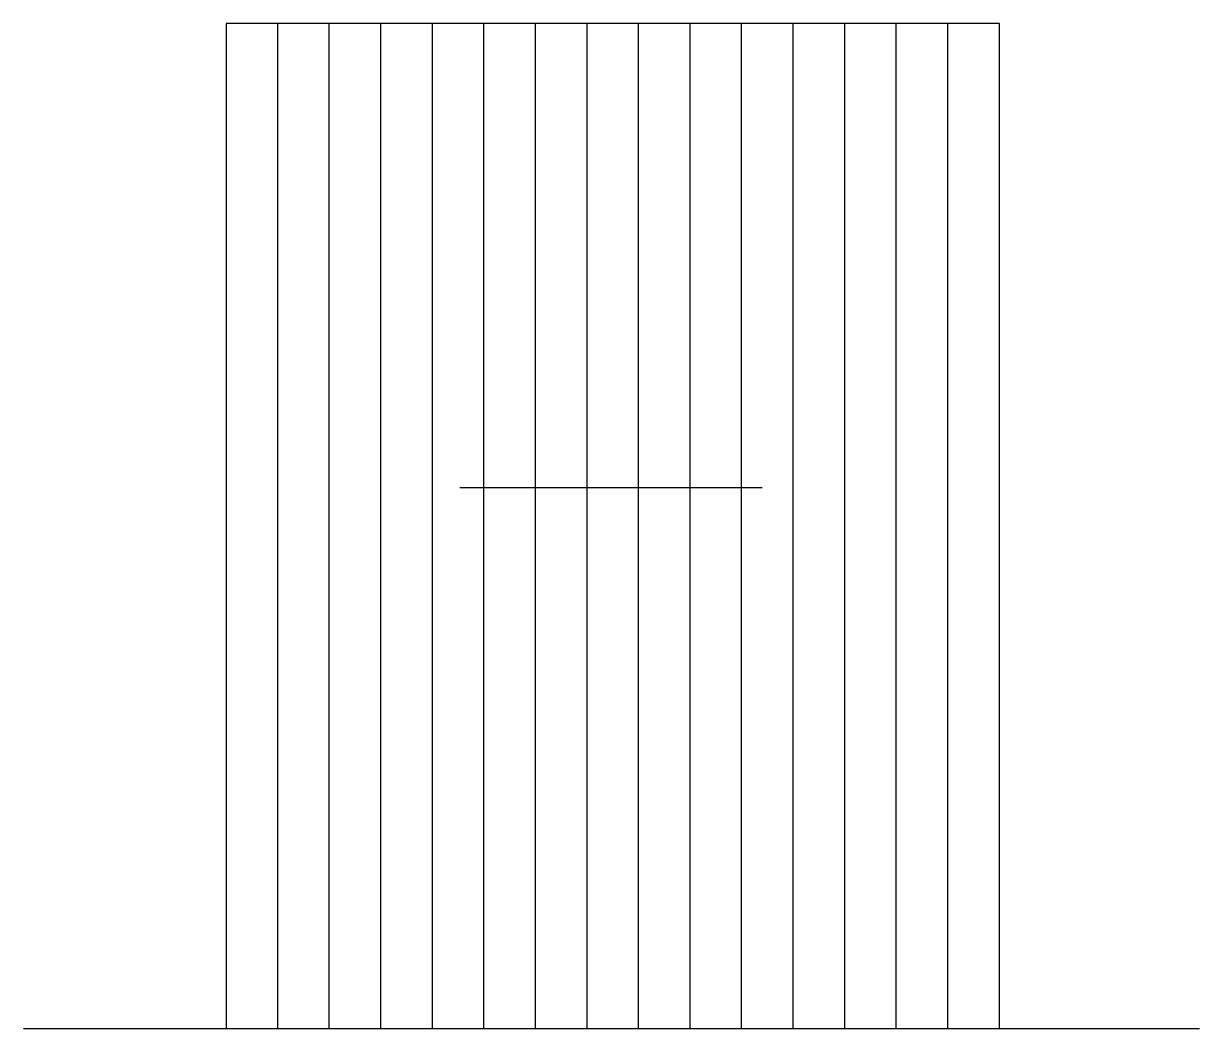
# Model space of a CAD drawing. Header units: metres. Extents: x 13487 to 13500.7, y 18474.4 to 18486.1.
import ezdxf

# ---------------------------------------------------------------- set-up
doc = ezdxf.new("R2010")
doc.units = ezdxf.units.M
doc.layers.add('PUB_DIM', color=90, linetype='Continuous')
doc.layers.add('PUB_TEXT', color=7, linetype='Continuous')

msp = doc.modelspace()

# ---------------------------------------------------------------- linework, layer by layer
msp.add_lwpolyline([(13487, 18474.36), (13500.69, 18474.36)])
at = {"layer": 'PUB_DIM'}
for p, q in [((13489.96, 18474.36), (13489.96, 18486.06)), ((13490.56, 18474.36), (13490.56, 18486.06)), ((13491.16, 18474.36), (13491.16, 18486.06)), ((13491.76, 18474.36), (13491.76, 18486.06)), ((13492.36, 18474.36), (13492.36, 18486.06)), ((13492.96, 18474.36), (13492.96, 18486.06)), ((13493.56, 18474.36), (13493.56, 18486.06)), ((13494.16, 18474.36), (13494.16, 18486.06)), ((13494.76, 18474.36), (13494.76, 18486.06)), ((13495.36, 18474.36), (13495.36, 18486.06)), ((13495.96, 18474.36), (13495.96, 18486.06)), ((13496.56, 18474.36), (13496.56, 18486.06)), ((13497.16, 18474.36), (13497.16, 18486.06)), ((13497.76, 18474.36), (13497.76, 18486.06))]:
    msp.add_line(p, q, dxfattribs=at)
for points in [[(13492.08, 18480.66), (13493.21, 18480.66)], [(13493.21, 18480.66), (13495.6, 18480.66)]]:
    msp.add_lwpolyline(points, dxfattribs=at)
at = {"layer": 'PUB_TEXT'}
msp.add_lwpolyline([(13498.36, 18474.36), (13498.36, 18486.06), (13489.36, 18486.06), (13489.36, 18474.36)], dxfattribs=at)

doc.saveas('drawing.dxf')
